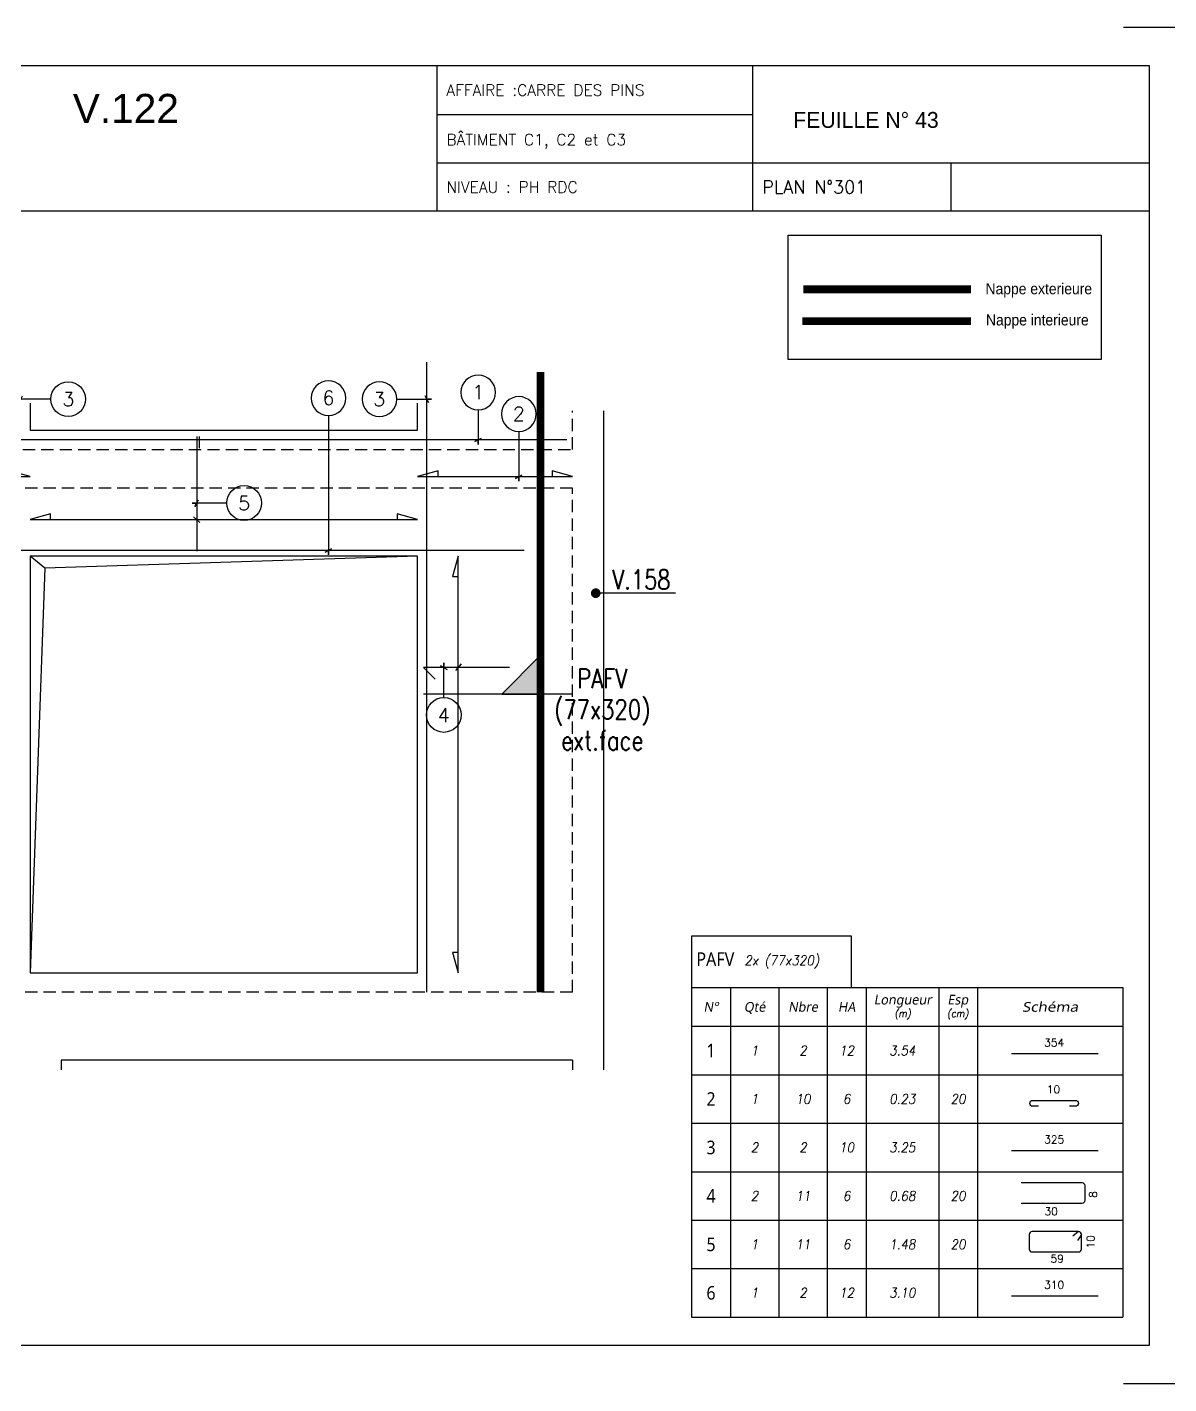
# Model space of a CAD drawing. Header units: metres. Extents: x -5618 to 118954, y -306 to 4637.
# Drawn here: x 33624 to 34213, y 894 to 1594 of the extents above; entities that cross this region are included whole.
import ezdxf
from ezdxf.enums import TextEntityAlignment as Align

# ---------------------------------------------------------------- set-up
doc = ezdxf.new("R2010")
doc.units = ezdxf.units.M
doc.linetypes.add('CACHE', pattern=[9.525, 6.35, -3.175])
for name, color, linetype in [('COTATION', 1, 'Continuous'), ('GO-CARTOUCHE', 7, 'Continuous'), ('GO-FER-HA', 140, 'Continuous'), ('GO-TEXTE-FER', 3, 'Continuous'), ('STR_TS', 22, 'Continuous'), ('STR_TS_TXT', 7, 'Continuous'), ('STR_VOI-POT', 6, 'Continuous')]:
    doc.layers.add(name, color=color, linetype=linetype)
doc.layers.add('Kofragna_forma', color=7, linetype='Continuous', lineweight=70)
doc.styles.add('ARIAL', font='ARIAL.TTF')
doc.styles.add('schéma', font='simplex.shx')
doc.styles.add('Tableau', font='romans.shx', dxfattribs={"width": 0.9, "oblique": 10})
doc.styles.add('Tableau2', font='trebuc.TTF', dxfattribs={"width": 0.9, "oblique": 10})
doc.styles.add('TEXTE', font='romans.shx')
doc.styles.add('TEXTE TS', font='romans.shx', dxfattribs={"width": 0.7, "oblique": 15})
doc.styles.add('TEXTEBA', font='ARIAL.TTF')

# ---------------------------------------------------------------- blocks, each defined once
blk = doc.blocks.new('ime')
at = {"layer": 'COTATION', "const_width": 2.5}
blk.add_lwpolyline([(1.25, 0, -1), (-1.25, 0, -1)], format="xyb", close=True, dxfattribs=at)
at = {"layer": 'COTATION'}
blk.add_lwpolyline([(41.09, 0), (0, 0)], dxfattribs=at)
at = {"layer": 'COTATION', "color": 7, "style": 'TEXTE TS', "width": 0.8}
blk.add_attdef('NAME', (9.08, 2), '', height=10, dxfattribs=at)
blk = doc.blocks.new('mrega')
at = {"layer": 'STR_TS_TXT', "style": 'TEXTE TS', "width": 0.8}
for tag, p in [('ST10', (14.48, 0)), ('DIM', (14.48, -16)), ('NOTE', (14.48, -32))]:
    blk.add_attdef(tag, text='', height=10, dxfattribs=at).set_placement(p, align=Align.CENTER)
blk = doc.blocks.new('A$C6F247267')
blk.add_hatch(color=256).paths.add_polyline_path([(0, -0.2), (-0.2, 0), (0, 0)])
blk.add_lwpolyline([(-0.2, 0), (0, 0), (0, -0.2), (-0.2, 0)])
blk = doc.blocks.new('Barre libre')
at = {"layer": 'GO-TEXTE-FER'}
for p, q in [((0, 0), (0, -1)), ((0, 0), (8.9, 0)), ((0.8, 0), (0.8, -1)), ((1.8, 0), (1.8, -1)), ((2.8, 0), (2.8, -1)), ((3.6, 0), (3.6, -1)), ((5.1, 0), (5.1, -1)), ((5.9, 0), (5.9, -1)), ((8.9, 0), (8.9, -1)), ((0, -1), (8.9, -1))]:
    blk.add_line(p, q, dxfattribs=at)
at = {"layer": 'GO-TEXTE-FER', "color": 1}
blk.add_line((6.603, -0.563), (8.394, -0.563), dxfattribs=at)
at = {"layer": 'GO-TEXTE-FER', "color": 1, "style": 'Tableau'}
blk.add_attdef('Longueur', text='', height=0.16, dxfattribs=at).set_placement((7.481, -0.336), align=Align.MIDDLE_CENTER)
at = {"layer": 'GO-TEXTE-FER', "style": 'Tableau2', "width": 0.9}
blk.add_attdef('NUMERO', text='', height=0.28, dxfattribs=at).set_placement((0.4, -0.5), align=Align.MIDDLE_CENTER)
at = {"layer": 'GO-TEXTE-FER', "style": 'Tableau', "oblique": 10, "width": 0.9}
for tag, p in [('QUANTITE', (1.3, -0.5)), ('NOMBRE', (2.3, -0.5)), ('NUANCE', (3.2, -0.5)), ('LONGUEUR', (4.35, -0.5)), ('ESPACEMENTS', (5.5, -0.5))]:
    blk.add_attdef(tag, text='', height=0.2, dxfattribs=at).set_placement(p, align=Align.MIDDLE_CENTER)
blk = doc.blocks.new('U')
at = {"layer": 'GO-TEXTE-FER'}
for p, q in [((0, 0), (0, -1)), ((0, 0), (8.9, 0)), ((0.8, 0), (0.8, -1)), ((1.8, 0), (1.8, -1)), ((2.8, 0), (2.8, -1)), ((3.6, 0), (3.6, -1)), ((5.1, 0), (5.1, -1)), ((5.9, 0), (5.9, -1)), ((8.9, 0), (8.9, -1)), ((0, -1), (8.9, -1))]:
    blk.add_line(p, q, dxfattribs=at)
at = {"layer": 'GO-TEXTE-FER', "color": 1}
blk.add_lwpolyline([(6.803, -0.65), (8.063, -0.65, 0.414214), (8.123, -0.59), (8.123, -0.29, 0.414214), (8.063, -0.23), (6.803, -0.23)], format="xyb", dxfattribs=at)
at = {"layer": 'GO-TEXTE-FER', "color": 1, "style": 'Tableau'}
blk.add_attdef('Largeur', text='', height=0.16, rotation=90, dxfattribs=at).set_placement((8.284, -0.472), align=Align.MIDDLE_CENTER)
at = {"layer": 'GO-TEXTE-FER', "style": 'Tableau2', "width": 0.9}
blk.add_attdef('NUMERO', text='', height=0.28, dxfattribs=at).set_placement((0.4, -0.5), align=Align.MIDDLE_CENTER)
at = {"layer": 'GO-TEXTE-FER', "style": 'Tableau', "oblique": 10, "width": 0.9}
for tag, p in [('QUANTITE', (1.3, -0.5)), ('NOMBRE', (2.3, -0.5)), ('NUANCE', (3.2, -0.5)), ('LONGUEUR', (4.35, -0.5)), ('ESPACEMENTS', (5.5, -0.5))]:
    blk.add_attdef(tag, text='', height=0.2, dxfattribs=at).set_placement(p, align=Align.MIDDLE_CENTER)
at = {"layer": 'GO-TEXTE-FER', "color": 1, "style": 'Tableau'}
blk.add_attdef('Longueur', text='', height=0.16, dxfattribs=at).set_placement((7.422, -0.819), align=Align.MIDDLE_CENTER)
blk = doc.blocks.new('Désignation')
at = {"layer": 'GO-TEXTE-FER'}
for p, q in [((0, 0.8), (8.9, 0.8)), ((0, 0.8), (0, 0)), ((0.8, 0.8), (0.8, 0)), ((1.8, 0.8), (1.8, 0)), ((2.8, 0.8), (2.8, 0)), ((3.6, 0.8), (3.6, 0)), ((5.1, 0.8), (5.1, 0)), ((5.9, 0.8), (5.9, 0)), ((8.9, 0.8), (8.9, 0)), ((0, 0), (8.9, 0))]:
    blk.add_line(p, q, dxfattribs=at)
at = {"layer": 'GO-TEXTE-FER', "style": 'Tableau2', "oblique": 10}
for s, p in [('Longueur', (4.356, 0.55)), ('Esp', (5.494, 0.55)), ('N°', (0.4, 0.4)), ('Qté', (1.3, 0.4)), ('Nbre', (2.3, 0.4)), ('HA', (3.2, 0.4))]:
    blk.add_text(s, height=0.2, dxfattribs=at).set_placement(p, align=Align.MIDDLE_CENTER)
at = {"layer": 'GO-TEXTE-FER', "color": 7, "style": 'Tableau', "oblique": 10, "width": 0.9}
for s, p in [('(m)', (4.356, 0.265)), ('(cm)', (5.494, 0.265))]:
    blk.add_text(s, height=0.15, dxfattribs=at).set_placement(p, align=Align.MIDDLE_CENTER)
at = {"layer": 'GO-TEXTE-FER', "style": 'Tableau2', "oblique": 10, "width": 1.2}
blk.add_text('Schéma', height=0.2, dxfattribs=at).set_placement((7.4, 0.4), align=Align.MIDDLE_CENTER)
blk = doc.blocks.new('Cadre')
at = {"layer": 'GO-TEXTE-FER'}
for p, q in [((0, 0), (0, -1)), ((0, 0), (8.9, 0)), ((0.8, 0), (0.8, -1)), ((1.8, 0), (1.8, -1)), ((2.8, 0), (2.8, -1)), ((3.6, 0), (3.6, -1)), ((5.1, 0), (5.1, -1)), ((5.9, 0), (5.9, -1)), ((8.9, 0), (8.9, -1)), ((0, -1), (8.9, -1))]:
    blk.add_line(p, q, dxfattribs=at)
at = {"layer": 'GO-TEXTE-FER', "color": 1}
for p, q in [((7.987, -0.237), (7.868, -0.328)), ((8.047, -0.297), (7.965, -0.422))]:
    blk.add_line(p, q, dxfattribs=at)
blk.add_lwpolyline([(6.967, -0.297), (6.967, -0.597, 0.414214), (7.027, -0.657), (7.987, -0.657, 0.414214), (8.047, -0.597), (8.047, -0.297, 0.414214), (7.987, -0.237), (7.027, -0.237, 0.414214)], format="xyb", close=True, dxfattribs=at)
at = {"layer": 'GO-TEXTE-FER', "color": 1, "style": 'Tableau'}
blk.add_attdef('Largeur', text='', height=0.16, rotation=90, dxfattribs=at).set_placement((8.237, -0.445), align=Align.MIDDLE_CENTER)
at = {"layer": 'GO-TEXTE-FER', "style": 'Tableau2', "width": 0.9}
blk.add_attdef('NUMERO', text='', height=0.28, dxfattribs=at).set_placement((0.4, -0.5), align=Align.MIDDLE_CENTER)
at = {"layer": 'GO-TEXTE-FER', "style": 'Tableau', "oblique": 10, "width": 0.9}
for tag, p in [('QUANTITE', (1.3, -0.5)), ('NOMBRE', (2.3, -0.5)), ('NUANCE', (3.2, -0.5)), ('LONGUEUR', (4.35, -0.5)), ('ESPACEMENTS', (5.5, -0.5))]:
    blk.add_attdef(tag, text='', height=0.2, dxfattribs=at).set_placement(p, align=Align.MIDDLE_CENTER)
at = {"layer": 'GO-TEXTE-FER', "color": 1, "style": 'Tableau'}
blk.add_attdef('Longueur', text='', height=0.16, dxfattribs=at).set_placement((7.542, -0.794), align=Align.MIDDLE_CENTER)
blk = doc.blocks.new('Epingle')
at = {"layer": 'GO-TEXTE-FER'}
for p, q in [((0, 0), (0, -1)), ((0, 0), (8.9, 0)), ((0.8, 0), (0.8, -1)), ((1.8, 0), (1.8, -1)), ((2.8, 0), (2.8, -1)), ((3.6, 0), (3.6, -1)), ((5.1, 0), (5.1, -1)), ((5.9, 0), (5.9, -1)), ((8.9, 0), (8.9, -1)), ((0, -1), (8.9, -1))]:
    blk.add_line(p, q, dxfattribs=at)
at = {"layer": 'GO-TEXTE-FER', "color": 1}
blk.add_lwpolyline([(7.162, -0.65), (7.042, -0.65, -1), (7.042, -0.53), (7.922, -0.53, -1), (7.922, -0.65), (7.802, -0.65)], format="xyb", dxfattribs=at)
at = {"layer": 'GO-TEXTE-FER', "color": 1, "style": 'Tableau'}
blk.add_attdef('Longueur', text='', height=0.16, dxfattribs=at).set_placement((7.469, -0.303), align=Align.MIDDLE_CENTER)
at = {"layer": 'GO-TEXTE-FER', "style": 'Tableau2', "width": 0.9}
blk.add_attdef('NUMERO', text='', height=0.28, dxfattribs=at).set_placement((0.4, -0.5), align=Align.MIDDLE_CENTER)
at = {"layer": 'GO-TEXTE-FER', "style": 'Tableau', "oblique": 10, "width": 0.9}
for tag, p in [('QUANTITE', (1.3, -0.5)), ('NOMBRE', (2.3, -0.5)), ('NUANCE', (3.2, -0.5)), ('LONGUEUR', (4.35, -0.5)), ('ESPACEMENTS', (5.5, -0.5))]:
    blk.add_attdef(tag, text='', height=0.2, dxfattribs=at).set_placement(p, align=Align.MIDDLE_CENTER)

msp = doc.modelspace()

# ---------------------------------------------------------------- linework, layer by layer
for p, q in [((33835.06, 1573.71), (33835.06, 1498.77)), ((33998.03, 1573.74), (33998.03, 1498.77)), ((33835.06, 1548.71), (33998.03, 1548.71)), ((33835.06, 1523.72), (33998.03, 1523.72)), ((33998.03, 1523.74), (34202.88, 1523.74)), ((34100.37, 1523.74), (34100.37, 1498.77))]:
    msp.add_line(p, q)
for points in [[(34189.55, 1593.71), (34222.88, 1593.71), (34222.88, 1560.38)], [(34202.88, 1498.77), (33252.98, 1498.77)], [(34222.88, 927.11), (34222.88, 893.78), (34189.55, 893.78)]]:
    msp.add_lwpolyline(points)
msp.add_lwpolyline([(33252.98, 1573.71), (33252.98, 913.78), (34202.88, 913.78), (34202.88, 1573.71)], close=True)
at = {"layer": 'COTATION'}
for p, q in [((33712.89, 1338.17, 93.84), (33709.53, 1341.12, 93.84)), ((33844.88, 1261.87, 187.69), (33847.83, 1265.22, 187.69))]:
    msp.add_line(p, q, dxfattribs=at)
for points, elevation in [([(33555.81, 1361.81), (33555.81, 1364.81), (33545.25, 1361.81), (33625.25, 1361.81), (33614.69, 1364.81), (33614.69, 1361.81)], 187.69), ([(33835.76, 1361.81), (33835.76, 1364.81), (33825.2, 1361.81), (33905.2, 1361.81), (33894.64, 1364.81), (33894.64, 1361.81)], 187.69), ([(33635.76, 1339.64), (33635.76, 1342.64), (33625.2, 1339.64), (33825.2, 1339.64), (33814.64, 1342.64), (33814.64, 1339.64)], 93.84), ([(33846.14, 1116.35), (33843.14, 1116.35), (33846.14, 1105.79), (33846.14, 1320.79), (33843.14, 1310.23), (33846.14, 1310.23)], 93.84)]:
    msp.add_lwpolyline(points, dxfattribs=dict(at, elevation=elevation))
at = {"layer": 'GO-FER-HA'}
for points, elevation in [([(33856.51, 1396.29, 512.322006), (33856.44, 1396.29), (33856.44, 1378.42), (33856.44, 1380.82), (33854.75, 1379.93), (33858.14, 1381.72)], 187.69), ([(33635.92, 1401.84, -512.322006), (33635.92, 1401.77), (33618.06, 1401.77), (33620.46, 1401.77), (33619.56, 1400.07), (33621.35, 1403.47)], 187.69), ([(33779.25, 1393.34, 512.322006), (33779.18, 1393.34), (33779.18, 1321.39), (33779.18, 1323.79), (33777.48, 1322.89), (33780.88, 1324.68)], 93.84), ([(33814.48, 1401.84, 512.322006), (33814.48, 1401.77), (33832.35, 1401.77), (33829.95, 1401.77), (33830.85, 1400.07), (33829.05, 1403.47)], 187.69), ([(33877.48, 1385.15, 512.322006), (33877.41, 1385.15), (33877.41, 1359.41), (33877.41, 1361.81), (33875.72, 1360.91), (33879.11, 1362.71)], 187.69), ([(33726.68, 1348.25, -512.322006), (33726.68, 1348.18), (33708.81, 1348.18), (33711.21, 1348.18), (33710.31, 1346.48), (33712.11, 1349.87)], 93.84), ([(33838.76, 1247.83, -512.322006), (33838.69, 1247.83), (33838.69, 1265.69), (33838.69, 1263.29), (33836.99, 1264.19), (33840.39, 1262.4)], 187.69)]:
    msp.add_lwpolyline(points, format="xyb", dxfattribs=dict(at, elevation=elevation))
at = {"layer": 'GO-TEXTE-FER'}
msp.add_lwpolyline([(33966.61, 1098.25), (34049.11, 1098.25), (34049.11, 1124.68), (33966.61, 1124.68)], close=True, dxfattribs=at)
at = {"layer": 'Kofragna_forma', "linetype": 'CACHE', "lineweight": -3}
for p, q in [((33905.2, 1375.79, 187.69), (33905.2, 1395.79, 187.69)), ((33545.25, 1375.79, 187.69), (33905.2, 1375.79, 187.69)), ((33905.2, 1355.79, 187.69), (33545.25, 1355.79, 187.69)), ((33905.2, 1095.79, 187.69), (33905.2, 1355.79, 187.69)), ((33905.2, 1095.79, 187.69), (33545.25, 1095.79, 187.69))]:
    msp.add_line(p, q, dxfattribs=at)
at = {"layer": 'Kofragna_forma', "color": 4, "lineweight": -3}
for p, q in [((33921.2, 1395.79, 187.69), (33921.2, 1156.79, 187.69)), ((33921.2, 1156.79, 187.69), (33921.2, 1055.79, 187.69)), ((33905.2, 1060.79, 187.69), (33641.25, 1060.79, 187.69)), ((33641.25, 1060.79, 187.69), (33641.25, 1055.79, 187.69)), ((33905.2, 1060.79, 187.69), (33905.2, 1055.79, 187.69))]:
    msp.add_line(p, q, dxfattribs=at)
for points, elevation in [([(33625.2, 1399.79), (33625.2, 1385.79), (33825.2, 1385.79), (33825.2, 1399.79)], 187.69), ([(33825.2, 1320.79), (33625.2, 1320.79), (33625.2, 1105.79), (33825.2, 1105.79), (33825.2, 1320.79)], 187.69), ([(33825.2, 1320.79), (33632.85, 1314.67), (33625.2, 1105.79)], 187.69), ([(33632.85, 1314.67), (33625.2, 1320.79)], 93.84)]:
    msp.add_lwpolyline(points, dxfattribs=dict(at, elevation=elevation))
at = {"layer": 'STR_TS', "color": 7}
msp.add_lwpolyline([(34016.41, 1486.45), (34177.95, 1486.45), (34177.95, 1422.16), (34016.41, 1422.16)], close=True, dxfattribs=at)
at = {"layer": 'STR_TS', "linetype": 'CACHE', "ltscale": 2, "const_width": 4}
msp.add_lwpolyline([(34110.83, 1458.45), (34024.27, 1458.45)], dxfattribs=at)
at = {"layer": 'STR_TS', "const_width": 4}
msp.add_lwpolyline([(34110.83, 1442), (34023.71, 1442)], dxfattribs=at)
at = {"layer": 'STR_TS', "linetype": 'CACHE', "ltscale": 2, "const_width": 4, "elevation": 187.69}
msp.add_lwpolyline([(33888.68, 1095.79), (33888.68, 1415.79)], dxfattribs=at)
at = {"layer": 'STR_TS', "color": 3, "elevation": 187.69}
msp.add_lwpolyline([(33905.15, 1249.64), (33828.2, 1249.64)], dxfattribs=at)
at = {"layer": 'STR_VOI-POT'}
for p, q in [((33829.95, 1095.79, 187.69), (33829.95, 1420.79, 187.69)), ((33902.2, 1380.82, 187.69), (33548.25, 1380.82, 187.69)), ((33711.21, 1382.52, 93.84), (33711.21, 1323.44, 93.84)), ((33712.45, 1382.52, 93.84), (33712.45, 1376.44, 93.84)), ((33880.2, 1323.79, 93.84), (33570.2, 1323.79, 93.84))]:
    msp.add_line(p, q, dxfattribs=at)
at = {"layer": 'STR_VOI-POT', "elevation": 187.69}
msp.add_lwpolyline([(33872.62, 1263.29), (33828.29, 1263.29), (33834.28, 1257.31)], dxfattribs=at)

# ---------------------------------------------------------------- block references
at = {"layer": 'COTATION'}
ref = msp.add_blockref('ime', (33917.13, 1301.69, 187.69), dxfattribs=at)
ref.add_attrib('NAME', 'V.158', (33925.59, 1303.69, 187.69), dxfattribs={"color": 7, "height": 10, "style": 'TEXTE TS', "width": 0.8})
at = {"layer": 'GO-FER-HA', "xscale": 25, "yscale": 25, "zscale": 25}
msp.add_blockref('Désignation', (33966.61, 1078.25), dxfattribs=at)
at = {"layer": 'GO-TEXTE-FER', "xscale": 25, "yscale": 25, "zscale": 25}
for name, p, values in [('Barre libre', (33966.61, 1078.25), {'NUMERO': '1', 'QUANTITE': '1', 'NOMBRE': '2', 'NUANCE': '12', 'Longueur': '354', 'LONGUEUR': '3.54'}), ('Epingle', (33966.61, 1053.25), {'NUMERO': '2', 'QUANTITE': '1', 'NOMBRE': '10', 'NUANCE': '6', 'Longueur': '10', 'LONGUEUR': '0.23', 'ESPACEMENTS': '20'}), ('Barre libre', (33966.61, 1028.25), {'NUMERO': '3', 'QUANTITE': '2', 'NOMBRE': '2', 'NUANCE': '10', 'Longueur': '325', 'LONGUEUR': '3.25'}), ('U', (33966.61, 1003.25), {'NUMERO': '4', 'QUANTITE': '2', 'NOMBRE': '11', 'NUANCE': '6', 'Longueur': '30', 'Largeur': '8', 'LONGUEUR': '0.68', 'ESPACEMENTS': '20'}), ('Cadre', (33966.61, 978.25), {'NUMERO': '5', 'QUANTITE': '1', 'NOMBRE': '11', 'NUANCE': '6', 'Longueur': '59', 'Largeur': '10', 'LONGUEUR': '1.48', 'ESPACEMENTS': '20'}), ('Barre libre', (33966.61, 953.25), {'NUMERO': '6', 'QUANTITE': '1', 'NOMBRE': '2', 'NUANCE': '12', 'Longueur': '310', 'LONGUEUR': '3.10'})]:
    msp.add_blockref(name, p, dxfattribs=at).add_auto_attribs(values)
at = {"layer": 'STR_TS', "xscale": -100, "yscale": 100, "zscale": 100, "rotation": 180}
msp.add_blockref('A$C6F247267', (33888.68, 1249.64, 187.69), dxfattribs=at)
at = {"layer": 'STR_TS_TXT'}
ref = msp.add_blockref('mrega', (33934.95, 1252.69, 281.53), dxfattribs=dict(at, xscale=-1))
ref.add_attrib('NOTE', 'ext.face', dxfattribs={"height": 10, "style": 'TEXTE TS', "width": 0.8}).set_placement((33920.47, 1220.69, 281.53), align=Align.CENTER)
ref.add_attrib('ST10', 'PAFV', dxfattribs={"height": 10, "style": 'TEXTE TS', "width": 0.8}).set_placement((33920.47, 1252.69, 281.53), align=Align.CENTER)
ref.add_attrib('DIM', '(77x320)', dxfattribs={"height": 10, "style": 'TEXTE TS', "width": 0.8}).set_placement((33920.47, 1236.69, 281.53), align=Align.CENTER)

# ---------------------------------------------------------------- texts
for s, height, style, p in [('AFFAIRE :CARRE DES PINS', 5.8328, 'schéma', (33840.06, 1558.3)), ('V.122', 15, 'ARIAL', (33647.28, 1544.27)), ('BÂTIMENT C1, C2 et C3', 5.8328, 'schéma', (33840.06, 1532.74)), ('NIVEAU : PH RDC', 5.8328, 'schéma', (33840.06, 1508.3)), ('PLAN N°301', 6.666, 'schéma', (34003.03, 1507.89))]:
    msp.add_text(s, height=height, dxfattribs=dict(style=style)).set_placement(p)
at = {"linetype": 'ByBlock', "lineweight": -3, "ltscale": 4.5}
msp.add_text('FEUILLE N° 43', height=8.2, dxfattribs=at).set_placement((34019.03, 1541.74))
at = {"layer": 'GO-CARTOUCHE', "color": 2, "style": 'TEXTEBA', "width": 0.9}
for s, p in [('Nappe exterieure', (34145.76, 1455.9)), ('Nappe interieure', (34145, 1439.81))]:
    msp.add_text(s, height=5.7024, dxfattribs=at).set_placement(p, align=Align.CENTER)
at = {"layer": 'GO-FER-HA', "style": 'TEXTE'}
for s, p in [('1', (33856.44, 1405.35, 281.69)), ('6', (33779.18, 1402.4, 187.84)), ('3', (33805.42, 1401.77, 281.69)), ('2', (33877.41, 1394.21, 281.69))]:
    msp.add_text(s, height=7.2, dxfattribs=at).set_placement(p, align=Align.MIDDLE_CENTER)
for s, p in [('3', (33644.98, 1401.77, 281.69)), ('5', (33735.73, 1348.18, 187.84)), ('4', (33838.69, 1238.77, 281.69))]:
    msp.add_text(s, height=7.2, rotation=360, dxfattribs=at).set_placement(p, align=Align.MIDDLE_CENTER)
at = {"layer": 'GO-TEXTE-FER', "style": 'Tableau', "oblique": 10, "width": 0.9}
msp.add_text('2x (77x320)', height=5.0562, dxfattribs=at).set_placement((33993.88, 1109.73))
at = {"layer": 'GO-TEXTE-FER', "style": 'Tableau2', "width": 0.9}
msp.add_attdef('PAFV', text='1', height=7.08, dxfattribs=at).set_placement((33978.84, 1112.88), align=Align.MIDDLE_CENTER)

doc.saveas('drawing.dxf')
